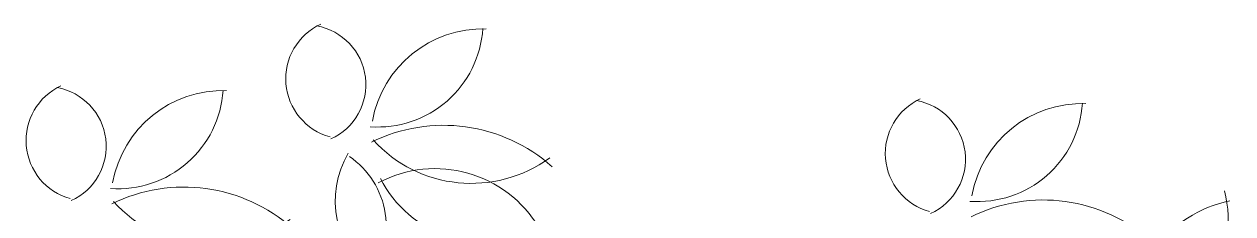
# Model space of a CAD drawing. Header units: millimetres. Extents: x 793 to 3159, y 750 to 2095.
# Drawn here: x 1156.892 to 1158.456, y 1010.934 to 1011.179 of the extents above; entities that cross this region are included whole.
import ezdxf

# ---------------------------------------------------------------- set-up
doc = ezdxf.new("R2010")
doc.units = ezdxf.units.MM
doc.linetypes.add('CONTINUA', pattern=[0])
doc.layers.add('A-VEGETACION', color=65, linetype='Continuous')

# ---------------------------------------------------------------- blocks, each defined once
blk = doc.blocks.new('XR-CONJUNTO$0$A$C458D45B7')
at = {"lineweight": 0, "extrusion": (2.43104e-07, 5.45806e-06, -1)}
for centre, major_axis, start_param, end_param in [((-0.369, 2.486), (0.0578, 0.0526, 0), 2.569534, 5.006064), ((-0.4208, 2.4779), (0.0521, -0.0572, 0), 4.051015, 6.582941), ((-0.3287, 2.5601), (0.0917, -0.1007, 0), -0.777492, 0.800951), ((-0.1915, 2.4072), (0.0977, -0.1073, 0), 2.477681, 3.902549), ((-0.7044, 2.4029), (0.0578, 0.0526, 0), 2.569534, 5.006064), ((-0.7561, 2.3949), (0.0521, -0.0572, 0), 4.051015, 6.582941), ((-0.6641, 2.477), (0.0917, -0.1007, 0), -0.777492, 0.800951), ((-0.5269, 2.3242), (0.0977, -0.1073, 0), 2.477681, 3.902549), ((0.4079, 2.3965), (0.0578, 0.0526, 0), 2.569534, 5.006064), ((0.3562, 2.3885), (0.0521, -0.0572, 0), 4.051015, 6.582941), ((0.4482, 2.4707), (0.0917, -0.1007, 0), -0.777492, 0.800951), ((0.5854, 2.3178), (0.0977, -0.1073, 0), 2.477681, 3.902549), ((-0.2404, 2.2159), (0.156, 0.1421, 0), 4.983233, 6.17178), ((-0.2073, 2.5236), (0.1269, 0.1155, 0), 1.666781, 3.133707), ((-0.2586, 2.3287), (0.0909, 0.0828, 0), 2.943806, 4.400315), ((-0.4252, 2.2943), (0.0813, 0.074, 0), 6.042078, 7.680112), ((-0.2514, 2.214), (0.1055, -0.1158, 0), 3.38331, 4.908592), ((-0.5757, 2.1328), (0.156, 0.1421, 0), 4.983233, 6.17178), ((-0.1941, 2.4226), (0.0974, -0.107, 0), 0.190237, 1.841773), ((0.5366, 2.1264), (0.156, 0.1421, 0), 4.983233, 6.17178), ((0.624, 2.313), (0.1011, -0.1111, 0), -1.092047, 0.621305), ((0.8079, 2.1864), (0.1148, 0.1046, 0), 3.735925, 5.247194), ((-0.5426, 2.4406), (0.1269, 0.1155, 0), 1.666781, 3.133707)]:
    blk.add_ellipse(centre, major_axis=major_axis, ratio=1, start_param=start_param, end_param=end_param, dxfattribs=at)

msp = doc.modelspace()

# ---------------------------------------------------------------- block references
at = {"layer": 'A-VEGETACION', "linetype": 'CONTINUA', "ltscale": 0.5, "rotation": 359.4659533148276}
msp.add_blockref('XR-CONJUNTO$0$A$C458D45B7', (1157.65444, 1008.61927, 293.72089), dxfattribs=at)

doc.saveas('drawing.dxf')
